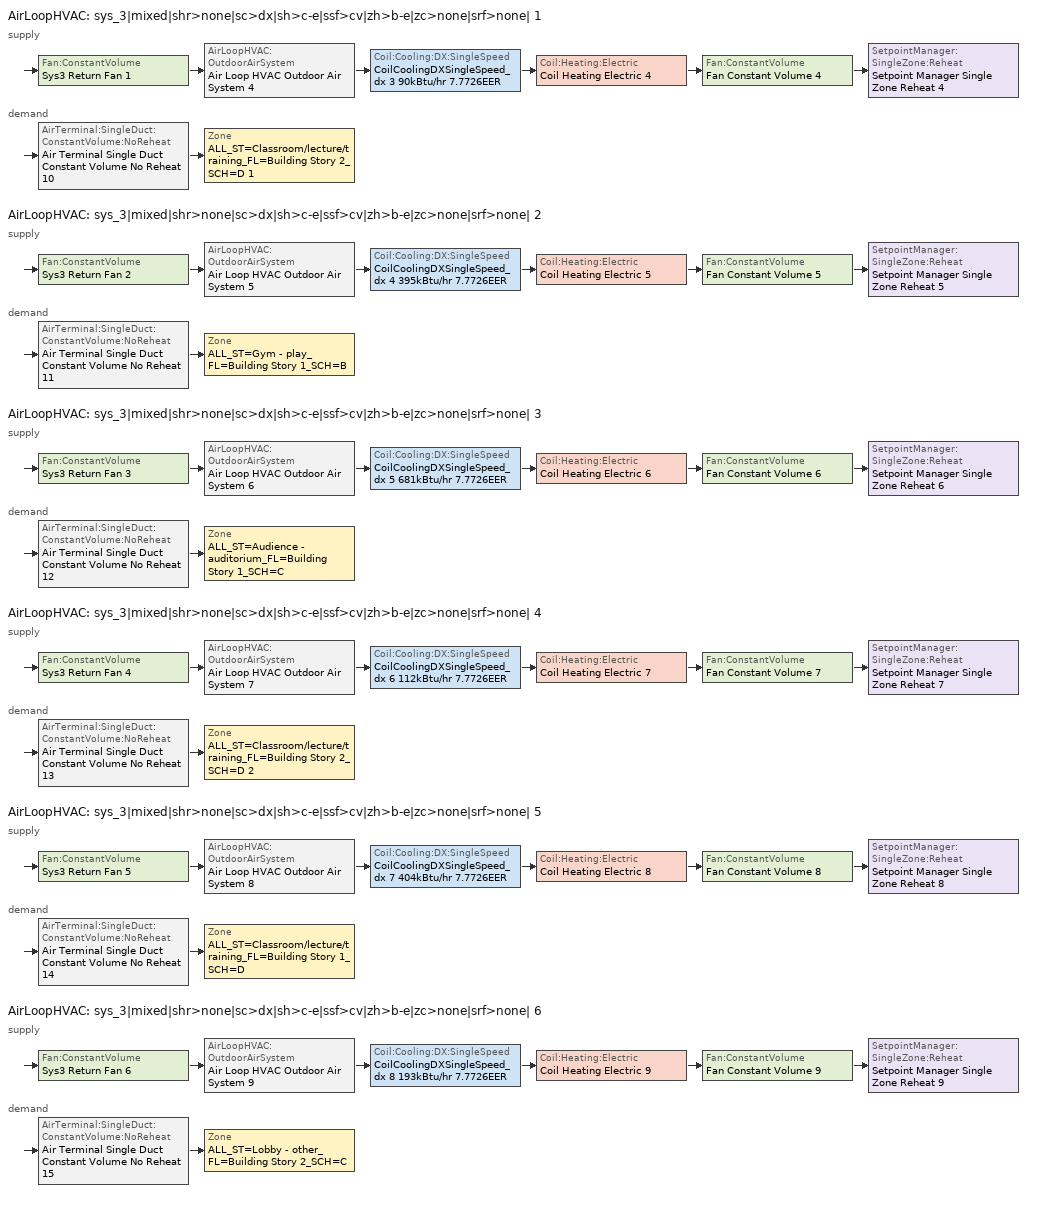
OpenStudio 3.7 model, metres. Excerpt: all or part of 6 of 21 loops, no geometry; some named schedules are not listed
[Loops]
AirLoopHVAC 'sys_3|mixed|shr>none|sc>dx|sh>c-e|ssf>cv|zh>b-e|zc>none|srf>none| 1'
 supply: Fan:ConstantVolume 'Sys3 Return Fan 1' > AirLoopHVAC:OutdoorAirSystem 'Air Loop HVAC Outdoor Air System 4' > Coil:Cooling:DX:SingleSpeed 'CoilCoolingDXSingleSpeed_dx 3 90kBtu/hr 7.7726EER' > Coil:Heating:Electric 'Coil Heating Electric 4' > Fan:ConstantVolume 'Fan Constant Volume 4' > SetpointManager:SingleZone:Reheat 'Setpoint Manager Single Zone Reheat 4'
 demand: AirTerminal:SingleDuct:ConstantVolume:NoReheat 'Air Terminal Single Duct Constant Volume No Reheat 10' > Zone 'ALL_ST=Classroom/lecture/training_FL=Building Story 2_SCH=D 1'
AirLoopHVAC 'sys_3|mixed|shr>none|sc>dx|sh>c-e|ssf>cv|zh>b-e|zc>none|srf>none| 2'
 supply: Fan:ConstantVolume 'Sys3 Return Fan 2' > AirLoopHVAC:OutdoorAirSystem 'Air Loop HVAC Outdoor Air System 5' > Coil:Cooling:DX:SingleSpeed 'CoilCoolingDXSingleSpeed_dx 4 395kBtu/hr 7.7726EER' > Coil:Heating:Electric 'Coil Heating Electric 5' > Fan:ConstantVolume 'Fan Constant Volume 5' > SetpointManager:SingleZone:Reheat 'Setpoint Manager Single Zone Reheat 5'
 demand: AirTerminal:SingleDuct:ConstantVolume:NoReheat 'Air Terminal Single Duct Constant Volume No Reheat 11' > Zone 'ALL_ST=Gym - play_FL=Building Story 1_SCH=B'
AirLoopHVAC 'sys_3|mixed|shr>none|sc>dx|sh>c-e|ssf>cv|zh>b-e|zc>none|srf>none| 3'
 supply: Fan:ConstantVolume 'Sys3 Return Fan 3' > AirLoopHVAC:OutdoorAirSystem 'Air Loop HVAC Outdoor Air System 6' > Coil:Cooling:DX:SingleSpeed 'CoilCoolingDXSingleSpeed_dx 5 681kBtu/hr 7.7726EER' > Coil:Heating:Electric 'Coil Heating Electric 6' > Fan:ConstantVolume 'Fan Constant Volume 6' > SetpointManager:SingleZone:Reheat 'Setpoint Manager Single Zone Reheat 6'
 demand: AirTerminal:SingleDuct:ConstantVolume:NoReheat 'Air Terminal Single Duct Constant Volume No Reheat 12' > Zone 'ALL_ST=Audience - auditorium_FL=Building Story 1_SCH=C'
AirLoopHVAC 'sys_3|mixed|shr>none|sc>dx|sh>c-e|ssf>cv|zh>b-e|zc>none|srf>none| 4'
 supply: Fan:ConstantVolume 'Sys3 Return Fan 4' > AirLoopHVAC:OutdoorAirSystem 'Air Loop HVAC Outdoor Air System 7' > Coil:Cooling:DX:SingleSpeed 'CoilCoolingDXSingleSpeed_dx 6 112kBtu/hr 7.7726EER' > Coil:Heating:Electric 'Coil Heating Electric 7' > Fan:ConstantVolume 'Fan Constant Volume 7' > SetpointManager:SingleZone:Reheat 'Setpoint Manager Single Zone Reheat 7'
 demand: AirTerminal:SingleDuct:ConstantVolume:NoReheat 'Air Terminal Single Duct Constant Volume No Reheat 13' > Zone 'ALL_ST=Classroom/lecture/training_FL=Building Story 2_SCH=D 2'
AirLoopHVAC 'sys_3|mixed|shr>none|sc>dx|sh>c-e|ssf>cv|zh>b-e|zc>none|srf>none| 5'
 supply: Fan:ConstantVolume 'Sys3 Return Fan 5' > AirLoopHVAC:OutdoorAirSystem 'Air Loop HVAC Outdoor Air System 8' > Coil:Cooling:DX:SingleSpeed 'CoilCoolingDXSingleSpeed_dx 7 404kBtu/hr 7.7726EER' > Coil:Heating:Electric 'Coil Heating Electric 8' > Fan:ConstantVolume 'Fan Constant Volume 8' > SetpointManager:SingleZone:Reheat 'Setpoint Manager Single Zone Reheat 8'
 demand: AirTerminal:SingleDuct:ConstantVolume:NoReheat 'Air Terminal Single Duct Constant Volume No Reheat 14' > Zone 'ALL_ST=Classroom/lecture/training_FL=Building Story 1_SCH=D'
AirLoopHVAC 'sys_3|mixed|shr>none|sc>dx|sh>c-e|ssf>cv|zh>b-e|zc>none|srf>none| 6'
 supply: Fan:ConstantVolume 'Sys3 Return Fan 6' > AirLoopHVAC:OutdoorAirSystem 'Air Loop HVAC Outdoor Air System 9' > Coil:Cooling:DX:SingleSpeed 'CoilCoolingDXSingleSpeed_dx 8 193kBtu/hr 7.7726EER' > Coil:Heating:Electric 'Coil Heating Electric 9' > Fan:ConstantVolume 'Fan Constant Volume 9' > SetpointManager:SingleZone:Reheat 'Setpoint Manager Single Zone Reheat 9'
 demand: AirTerminal:SingleDuct:ConstantVolume:NoReheat 'Air Terminal Single Duct Constant Volume No Reheat 15' > Zone 'ALL_ST=Lobby - other_FL=Building Story 2_SCH=C'
[Sizing:Zone] Zone Cooling Design Supply Air Temperature Input Method=TemperatureDifference; Zone Cooling Design Supply Air Temperature {C}=14; Zone Cooling Design Supply Air Temperature Difference {deltaC}=11; Zone Heating Design Supply Air Temperature Input Method=TemperatureDifference; Zone Heating Design Supply Air Temperature {C}=40; Zone Heating Design Supply Air Temperature Difference {deltaC}=21; Zone Cooling Design Supply Air Humidity Ratio {kg-H2O/kg-air}=0.0085; Zone Heating Design Supply Air Humidity Ratio {kg-H2O/kg-air}=0.008; Zone Heating Sizing Factor=1.3; Zone Cooling Sizing Factor=1.1; Cooling Design Air Flow Method=DesignDay; Heating Design Air Flow Method=DesignDay; Account for Dedicated Outdoor Air System=No; Dedicated Outdoor Air System Control Strategy=NeutralSupplyAir; Dedicated Outdoor Air Low Setpoint Temperature for Design {C}=autosize; Dedicated Outdoor Air High Setpoint Temperature for Design {C}=autosize; Zone Load Sizing Method=Sensible Load Only No Latent Load; Zone Latent Cooling Design Supply Air Humidity Ratio Input Method=HumidityRatioDifference; Zone Cooling Design Supply Air Humidity Ratio Difference {kgWater/kgDryAir}=0.005; Zone Latent Heating Design Supply Air Humidity Ratio Input Method=HumidityRatioDifference; Zone Humidification Design Supply Air Humidity Ratio Difference {kgWater/kgDryAir}=0.005
ALL_ST=Classroom/lecture/training_FL=Building Story 2_SCH=D 1; ALL_ST=Gym - play_FL=Building Story 1_SCH=B; ALL_ST=Audience - auditorium_FL=Building Story 1_SCH=C; ALL_ST=Classroom/lecture/training_FL=Building Story 2_SCH=D 2; ALL_ST=Classroom/lecture/training_FL=Building Story 1_SCH=D; ALL_ST=Lobby - other_FL=Building Story 2_SCH=C
[Zone equipment]
ALL_ST=Classroom/lecture/training_FL=Building Story 2_SCH=D 1: Air Terminal Single Duct Constant Volume No Reheat 10, Zone HVAC Baseboard Convective Electric 10
ALL_ST=Gym - play_FL=Building Story 1_SCH=B: Air Terminal Single Duct Constant Volume No Reheat 11, Zone HVAC Baseboard Convective Electric 11
ALL_ST=Audience - auditorium_FL=Building Story 1_SCH=C: Air Terminal Single Duct Constant Volume No Reheat 12, Zone HVAC Baseboard Convective Electric 12
ALL_ST=Classroom/lecture/training_FL=Building Story 2_SCH=D 2: Air Terminal Single Duct Constant Volume No Reheat 13, Zone HVAC Baseboard Convective Electric 13
ALL_ST=Classroom/lecture/training_FL=Building Story 1_SCH=D: Air Terminal Single Duct Constant Volume No Reheat 14, Zone HVAC Baseboard Convective Electric 14
ALL_ST=Lobby - other_FL=Building Story 2_SCH=C: Air Terminal Single Duct Constant Volume No Reheat 15, Zone HVAC Baseboard Convective Electric 15
[AirLoopHVAC] Design Supply Air Flow Rate {m3/s}=autosize; Design Return Air Flow Fraction of Supply Air Flow=1
Name | Availability Schedule
sys_3|mixed|shr>none|sc>dx|sh>c-e|ssf>cv|zh>b-e|zc>none|srf>none| 1 | sys_3|mixed|shr>none|sc>dx|sh>c-e|ssf>cv|zh>b-e|zc>none|srf>none| 1 Occ Sch
sys_3|mixed|shr>none|sc>dx|sh>c-e|ssf>cv|zh>b-e|zc>none|srf>none| 2 | sys_3|mixed|shr>none|sc>dx|sh>c-e|ssf>cv|zh>b-e|zc>none|srf>none| 2 Occ Sch
sys_3|mixed|shr>none|sc>dx|sh>c-e|ssf>cv|zh>b-e|zc>none|srf>none| 3 | sys_3|mixed|shr>none|sc>dx|sh>c-e|ssf>cv|zh>b-e|zc>none|srf>none| 3 Occ Sch
sys_3|mixed|shr>none|sc>dx|sh>c-e|ssf>cv|zh>b-e|zc>none|srf>none| 4 | sys_3|mixed|shr>none|sc>dx|sh>c-e|ssf>cv|zh>b-e|zc>none|srf>none| 4 Occ Sch
sys_3|mixed|shr>none|sc>dx|sh>c-e|ssf>cv|zh>b-e|zc>none|srf>none| 5 | sys_3|mixed|shr>none|sc>dx|sh>c-e|ssf>cv|zh>b-e|zc>none|srf>none| 5 Occ Sch
sys_3|mixed|shr>none|sc>dx|sh>c-e|ssf>cv|zh>b-e|zc>none|srf>none| 6 | sys_3|mixed|shr>none|sc>dx|sh>c-e|ssf>cv|zh>b-e|zc>none|srf>none| 6 Occ Sch
[Sizing:System] Type of Load to Size On=Sensible; Design Outdoor Air Flow Rate {m3/s}=Autosize; Central Heating Maximum System Air Flow Ratio=1; Preheat Design Temperature {C}=7; Preheat Design Humidity Ratio {kg-H2O/kg-Air}=0.008; Precool Design Temperature {C}=13; Precool Design Humidity Ratio {kg-H2O/kg-Air}=0.008; Central Cooling Design Supply Air Temperature {C}=13; Central Heating Design Supply Air Temperature {C}=43; Sizing Option=NonCoincident; 100% Outdoor Air in Cooling=No; 100% Outdoor Air in Heating=No; Central Cooling Design Supply Air Humidity Ratio {kg-H2O/kg-Air}=0.0085; Central Heating Design Supply Air Humidity Ratio {kg-H2O/kg-Air}=0.008; Cooling Design Air Flow Method=DesignDay; Cooling Design Air Flow Rate {m3/s}=0; Heating Design Air Flow Method=DesignDay; Heating Design Air Flow Rate {m3/s}=0; System Outdoor Air Method=ZoneSum; Zone Maximum Outdoor Air Fraction=1; Cooling Supply Air Flow Rate Per Floor Area {m3/s-m2}=0.00996765; Cooling Fraction of Autosized Cooling Supply Air Flow Rate=1; Cooling Supply Air Flow Rate Per Unit Cooling Capacity {m3/s-W}=3.94755e-05; Heating Supply Air Flow Rate Per Floor Area {m3/s-m2}=0.00996765; Heating Fraction of Autosized Heating Supply Air Flow Rate=1; Heating Fraction of Autosized Cooling Supply Air Flow Rate=1; Heating Supply Air Flow Rate Per Unit Heating Capacity {m3/s-W}=3.15882e-05; Cooling Design Capacity Method=CoolingDesignCapacity; Cooling Design Capacity {W}=autosize; Cooling Design Capacity Per Floor Area {W/m2}=234.7; Fraction of Autosized Cooling Design Capacity=1; Heating Design Capacity Method=HeatingDesignCapacity; Heating Design Capacity {W}=autosize; Heating Design Capacity Per Floor Area {W/m2}=157; Fraction of Autosized Heating Design Capacity=1; Central Cooling Capacity Control Method=OnOff; Occupant Diversity=autosize
sys_3|mixed|shr>none|sc>dx|sh>c-e|ssf>cv|zh>b-e|zc>none|srf>none| 1; sys_3|mixed|shr>none|sc>dx|sh>c-e|ssf>cv|zh>b-e|zc>none|srf>none| 2; sys_3|mixed|shr>none|sc>dx|sh>c-e|ssf>cv|zh>b-e|zc>none|srf>none| 3; sys_3|mixed|shr>none|sc>dx|sh>c-e|ssf>cv|zh>b-e|zc>none|srf>none| 4; sys_3|mixed|shr>none|sc>dx|sh>c-e|ssf>cv|zh>b-e|zc>none|srf>none| 5; sys_3|mixed|shr>none|sc>dx|sh>c-e|ssf>cv|zh>b-e|zc>none|srf>none| 6
[Fan:ConstantVolume] Availability Schedule=Always On Discrete; Maximum Flow Rate {m3/s}=AutoSize
Name | Fan Total Efficiency | Pressure Rise {Pa} | Motor Efficiency
Fan Constant Volume 4; Fan Constant Volume 5; Fan Constant Volume 6; Fan Constant Volume 7; Fan Constant Volume 8; Fan Constant Volume 9 | 0.39975 | 640 | 0.615
Sys3 Return Fan 1; Sys3 Return Fan 2; Sys3 Return Fan 3; Sys3 Return Fan 4; Sys3 Return Fan 5; Sys3 Return Fan 6 | 0.25 | 150 | 0.385
[Coil:Heating:Electric] Availability Schedule=Always On Discrete
Coil Heating Electric 4; Coil Heating Electric 5; Coil Heating Electric 6; Coil Heating Electric 7; Coil Heating Electric 8; Coil Heating Electric 9
[Coil:Cooling:DX:SingleSpeed] Availability Schedule=Always On Discrete; Rated Total Cooling Capacity {W}=autosize; Rated Sensible Heat Ratio=autosize; Rated COP {W/W}=2.72491; Rated Air Flow Rate {m3/s}=autosize; Rated Evaporator Fan Power Per Volume Flow Rate 2017 {W/(m3/s)}=773.3; Rated Evaporator Fan Power Per Volume Flow Rate 2023 {W/(m3/s)}=934.4; Total Cooling Capacity Function of Temperature Curve=DXCOOL-NECB2011-REF-CAPFT; Total Cooling Capacity Function of Flow Fraction Curve=DXCOOL-NECB2011-REF-CAPFFLOW; Energy Input Ratio Function of Temperature Curve=DXCOOL-NECB2011-REF-COOLEIRFT; Energy Input Ratio Function of Flow Fraction Curve=DXCOOL-NECB2011-REF-COOLEIRFFLOW; Part Load Fraction Correlation Curve=DXCOOL-NECB2011-REF-COOLPLFFPLR; Minimum Outdoor Dry-Bulb Temperature for Compressor Operation {C}=-25; Nominal Time for Condensate Removal to Begin {s}=0; Ratio of Initial Moisture Evaporation Rate and Steady State Latent Capacity=0; Maximum Cycling Rate {cycles/hr}=0; Latent Capacity Time Constant {s}=0; Condenser Type=AirCooled; Evaporative Condenser Effectiveness=0.9; Evaporative Condenser Air Flow Rate {m3/s}=autosize; Evaporative Condenser Pump Rated Power Consumption {W}=autosize; Crankcase Heater Capacity {W}=0; Maximum Outdoor Dry-Bulb Temperature for Crankcase Heater Operation {C}=10; Basin Heater Capacity {W/K}=0; Basin Heater Setpoint Temperature {C}=2
CoilCoolingDXSingleSpeed_dx 3 90kBtu/hr 7.7726EER; CoilCoolingDXSingleSpeed_dx 4 395kBtu/hr 7.7726EER; CoilCoolingDXSingleSpeed_dx 5 681kBtu/hr 7.7726EER; CoilCoolingDXSingleSpeed_dx 6 112kBtu/hr 7.7726EER; CoilCoolingDXSingleSpeed_dx 7 404kBtu/hr 7.7726EER; CoilCoolingDXSingleSpeed_dx 8 193kBtu/hr 7.7726EER
[Controller:OutdoorAir] Minimum Outdoor Air Flow Rate {m3/s}=autosize; Maximum Outdoor Air Flow Rate {m3/s}=Autosize; Economizer Control Type=DifferentialEnthalpy; Economizer Control Action Type=ModulateFlow; Lockout Type=NoLockout; Minimum Limit Type=FixedMinimum; High Humidity Control=No; Heat Recovery Bypass Control Type=BypassWhenWithinEconomizerLimits; Economizer Operation Staging=InterlockedWithMechanicalCooling
Name | Minimum Outdoor Air Schedule | Controller Mechanical Ventilation
Controller Outdoor Air 4 | sys_3|mixed|shr>none|sc>dx|sh>c-e|ssf>cv|zh>b-e|zc>none|srf>none| 1 Occ Sch | Controller Mechanical Ventilation 4
Controller Outdoor Air 5 | sys_3|mixed|shr>none|sc>dx|sh>c-e|ssf>cv|zh>b-e|zc>none|srf>none| 2 Occ Sch | Controller Mechanical Ventilation 5
Controller Outdoor Air 6 | sys_3|mixed|shr>none|sc>dx|sh>c-e|ssf>cv|zh>b-e|zc>none|srf>none| 3 Occ Sch | Controller Mechanical Ventilation 6
Controller Outdoor Air 7 | sys_3|mixed|shr>none|sc>dx|sh>c-e|ssf>cv|zh>b-e|zc>none|srf>none| 4 Occ Sch | Controller Mechanical Ventilation 7
Controller Outdoor Air 8 | sys_3|mixed|shr>none|sc>dx|sh>c-e|ssf>cv|zh>b-e|zc>none|srf>none| 5 Occ Sch | Controller Mechanical Ventilation 8
Controller Outdoor Air 9 | sys_3|mixed|shr>none|sc>dx|sh>c-e|ssf>cv|zh>b-e|zc>none|srf>none| 6 Occ Sch | Controller Mechanical Ventilation 9
[Controller:MechanicalVentilation] Availability Schedule=Always On Discrete; System Outdoor Air Method=ZoneSum
Controller Mechanical Ventilation 4; Controller Mechanical Ventilation 5; Controller Mechanical Ventilation 6; Controller Mechanical Ventilation 7; Controller Mechanical Ventilation 8; Controller Mechanical Ventilation 9
[AirLoopHVAC:OutdoorAirSystem]
Name | Controller
Air Loop HVAC Outdoor Air System 4 | Controller Outdoor Air 4
Air Loop HVAC Outdoor Air System 5 | Controller Outdoor Air 5
Air Loop HVAC Outdoor Air System 6 | Controller Outdoor Air 6
Air Loop HVAC Outdoor Air System 7 | Controller Outdoor Air 7
Air Loop HVAC Outdoor Air System 8 | Controller Outdoor Air 8
Air Loop HVAC Outdoor Air System 9 | Controller Outdoor Air 9
[SetpointManager:SingleZone:Reheat] Minimum Supply Air Temperature {C}=13; Maximum Supply Air Temperature {C}=43
Name | Control Zone | Setpoint Node or NodeList
Setpoint Manager Single Zone Reheat 4 | ALL_ST=Classroom/lecture/training_FL=Building Story 2_SCH=D 1 | sys_3|mixed|shr>none|sc>dx|sh>c-e|ssf>cv|zh>b-e|zc>none|srf>none| 1 Supply Outlet Node
Setpoint Manager Single Zone Reheat 5 | ALL_ST=Gym - play_FL=Building Story 1_SCH=B | sys_3|mixed|shr>none|sc>dx|sh>c-e|ssf>cv|zh>b-e|zc>none|srf>none| 2 Supply Outlet Node
Setpoint Manager Single Zone Reheat 6 | ALL_ST=Audience - auditorium_FL=Building Story 1_SCH=C | sys_3|mixed|shr>none|sc>dx|sh>c-e|ssf>cv|zh>b-e|zc>none|srf>none| 3 Supply Outlet Node
Setpoint Manager Single Zone Reheat 7 | ALL_ST=Classroom/lecture/training_FL=Building Story 2_SCH=D 2 | sys_3|mixed|shr>none|sc>dx|sh>c-e|ssf>cv|zh>b-e|zc>none|srf>none| 4 Supply Outlet Node
Setpoint Manager Single Zone Reheat 8 | ALL_ST=Classroom/lecture/training_FL=Building Story 1_SCH=D | sys_3|mixed|shr>none|sc>dx|sh>c-e|ssf>cv|zh>b-e|zc>none|srf>none| 5 Supply Outlet Node
Setpoint Manager Single Zone Reheat 9 | ALL_ST=Lobby - other_FL=Building Story 2_SCH=C | sys_3|mixed|shr>none|sc>dx|sh>c-e|ssf>cv|zh>b-e|zc>none|srf>none| 6 Supply Outlet Node
[AirTerminal:SingleDuct:ConstantVolume:NoReheat] Availability Schedule=Always On Discrete; Maximum Air Flow Rate {m3/s}=AutoSize
Air Terminal Single Duct Constant Volume No Reheat 10; Air Terminal Single Duct Constant Volume No Reheat 11; Air Terminal Single Duct Constant Volume No Reheat 12; Air Terminal Single Duct Constant Volume No Reheat 13; Air Terminal Single Duct Constant Volume No Reheat 14; Air Terminal Single Duct Constant Volume No Reheat 15
[ZoneHVAC:Baseboard:Convective:Electric] Availability Schedule=Always On Discrete; Nominal Capacity {W}=autosize; Efficiency=1
Zone HVAC Baseboard Convective Electric 10; Zone HVAC Baseboard Convective Electric 11; Zone HVAC Baseboard Convective Electric 12; Zone HVAC Baseboard Convective Electric 13; Zone HVAC Baseboard Convective Electric 14; Zone HVAC Baseboard Convective Electric 15
[Schedule:Ruleset]
Name | Default Day Schedule | Summer Design Day Schedule | Winter Design Day Schedule
sys_3|mixed|shr>none|sc>dx|sh>c-e|ssf>cv|zh>b-e|zc>none|srf>none| 1 Occ Sch | sys_3|mixed|shr>none|sc>dx|sh>c-e|ssf>cv|zh>b-e|zc>none|srf>none| 1 Occ Sch Default | sys_3|mixed|shr>none|sc>dx|sh>c-e|ssf>cv|zh>b-e|zc>none|srf>none| 1 Occ Sch Summer Design Day | sys_3|mixed|shr>none|sc>dx|sh>c-e|ssf>cv|zh>b-e|zc>none|srf>none| 1 Occ Sch Winter Design Day
sys_3|mixed|shr>none|sc>dx|sh>c-e|ssf>cv|zh>b-e|zc>none|srf>none| 2 Occ Sch | sys_3|mixed|shr>none|sc>dx|sh>c-e|ssf>cv|zh>b-e|zc>none|srf>none| 2 Occ Sch Default | sys_3|mixed|shr>none|sc>dx|sh>c-e|ssf>cv|zh>b-e|zc>none|srf>none| 2 Occ Sch Summer Design Day | sys_3|mixed|shr>none|sc>dx|sh>c-e|ssf>cv|zh>b-e|zc>none|srf>none| 2 Occ Sch Winter Design Day
sys_3|mixed|shr>none|sc>dx|sh>c-e|ssf>cv|zh>b-e|zc>none|srf>none| 3 Occ Sch | sys_3|mixed|shr>none|sc>dx|sh>c-e|ssf>cv|zh>b-e|zc>none|srf>none| 3 Occ Sch Default | sys_3|mixed|shr>none|sc>dx|sh>c-e|ssf>cv|zh>b-e|zc>none|srf>none| 3 Occ Sch Summer Design Day | sys_3|mixed|shr>none|sc>dx|sh>c-e|ssf>cv|zh>b-e|zc>none|srf>none| 3 Occ Sch Winter Design Day
sys_3|mixed|shr>none|sc>dx|sh>c-e|ssf>cv|zh>b-e|zc>none|srf>none| 4 Occ Sch | sys_3|mixed|shr>none|sc>dx|sh>c-e|ssf>cv|zh>b-e|zc>none|srf>none| 4 Occ Sch Default | sys_3|mixed|shr>none|sc>dx|sh>c-e|ssf>cv|zh>b-e|zc>none|srf>none| 4 Occ Sch Summer Design Day | sys_3|mixed|shr>none|sc>dx|sh>c-e|ssf>cv|zh>b-e|zc>none|srf>none| 4 Occ Sch Winter Design Day
sys_3|mixed|shr>none|sc>dx|sh>c-e|ssf>cv|zh>b-e|zc>none|srf>none| 5 Occ Sch | sys_3|mixed|shr>none|sc>dx|sh>c-e|ssf>cv|zh>b-e|zc>none|srf>none| 5 Occ Sch Default | sys_3|mixed|shr>none|sc>dx|sh>c-e|ssf>cv|zh>b-e|zc>none|srf>none| 5 Occ Sch Summer Design Day | sys_3|mixed|shr>none|sc>dx|sh>c-e|ssf>cv|zh>b-e|zc>none|srf>none| 5 Occ Sch Winter Design Day
sys_3|mixed|shr>none|sc>dx|sh>c-e|ssf>cv|zh>b-e|zc>none|srf>none| 6 Occ Sch | sys_3|mixed|shr>none|sc>dx|sh>c-e|ssf>cv|zh>b-e|zc>none|srf>none| 6 Occ Sch Default | sys_3|mixed|shr>none|sc>dx|sh>c-e|ssf>cv|zh>b-e|zc>none|srf>none| 6 Occ Sch Summer Design Day | sys_3|mixed|shr>none|sc>dx|sh>c-e|ssf>cv|zh>b-e|zc>none|srf>none| 6 Occ Sch Winter Design Day
[Schedule:Day]
sys_3|mixed|shr>none|sc>dx|sh>c-e|ssf>cv|zh>b-e|zc>none|srf>none| 1 Occ Sch Default: 9, 0, 0, 18, 0, 1, 19, 0, 0, 22, 0, 1, 24, 0, 0
sys_3|mixed|shr>none|sc>dx|sh>c-e|ssf>cv|zh>b-e|zc>none|srf>none| 1 Occ Sch Winter Design Day; sys_3|mixed|shr>none|sc>dx|sh>c-e|ssf>cv|zh>b-e|zc>none|srf>none| 1 Occ Sch Summer Design Day; sys_3|mixed|shr>none|sc>dx|sh>c-e|ssf>cv|zh>b-e|zc>none|srf>none| 2 Occ Sch Winter Design Day; sys_3|mixed|shr>none|sc>dx|sh>c-e|ssf>cv|zh>b-e|zc>none|srf>none| 2 Occ Sch Summer Design Day: 24, 0, 1
sys_3|mixed|shr>none|sc>dx|sh>c-e|ssf>cv|zh>b-e|zc>none|srf>none| 2 Occ Sch Default: 1, 0, 1, 10, 0, 0, 24, 0, 1
[Schedule:Rule] Apply Sunday=Yes; Date Specification Type=DateRange; Start Month=1; Start Day=1; End Month=12; End Day=31
Name | Schedule Ruleset | Rule Order | Day Schedule | Apply Saturday
Schedule Rule 75 | sys_3|mixed|shr>none|sc>dx|sh>c-e|ssf>cv|zh>b-e|zc>none|srf>none| 1 Occ Sch | 0 | Schedule Day 102 | Yes
Schedule Rule 86 | sys_3|mixed|shr>none|sc>dx|sh>c-e|ssf>cv|zh>b-e|zc>none|srf>none| 2 Occ Sch | 1 | Schedule Day 113
[Schedule:Constant]
Always On Discrete: Value=1
[Curve:Biquadratic] Minimum Value of x=13; Maximum Value of x=24; Minimum Value of y=24; Maximum Value of y=46
Name | Coefficient1 Constant | Coefficient2 x | Coefficient3 x**2 | Coefficient4 y | Coefficient5 y**2 | Coefficient6 x*y
DXCOOL-NECB2011-REF-CAPFT | 0.867905 | 0.0142459 | 0.00055436 | -0.0075575 | 3.3e-05 | -0.0001918
DXCOOL-NECB2011-REF-COOLEIRFT | 0.114171 | 0.0281822 | -0.0004199 | 0.0214108 | 0.000161028 | -0.000679104
[Curve:Quadratic] Minimum Value of x=0.5; Maximum Value of x=1.5
Name | Coefficient1 Constant | Coefficient2 x | Coefficient3 x**2
DXCOOL-NECB2011-REF-CAPFFLOW | 0.8 | 0.2 | 0
DXCOOL-NECB2011-REF-COOLEIRFFLOW | 1.1552 | -0.1808 | 0.0256
[Curve:Cubic]
DXCOOL-NECB2011-REF-COOLPLFFPLR: Coefficient1 Constant=0.0277; Coefficient2 x=4.9151; Coefficient3 x**2=-8.184; Coefficient4 x**3=4.2702; Minimum Value of x=0.7; Maximum Value of x=1
